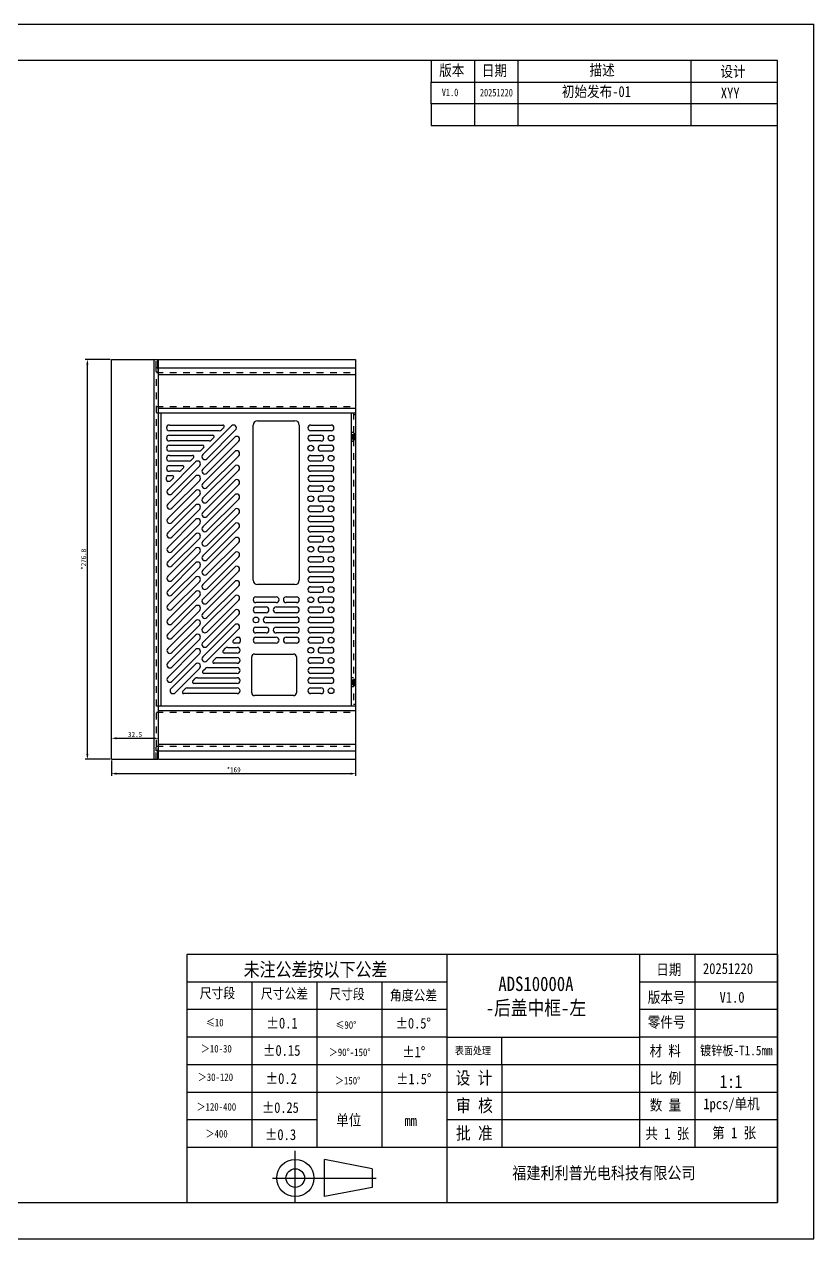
# Model space of a CAD drawing. Header units: millimetres. Extents: x -177 to 18421, y -5017 to 3255.
# Drawn here: x 9985 to 10532, y -3282 to -2441 of the extents above; entities that cross this region are included whole.
import ezdxf

# ---------------------------------------------------------------- set-up
doc = ezdxf.new("R2010")
doc.units = ezdxf.units.MM
doc.header["$LTSCALE"] = 46.255
doc.header["$PDMODE"] = 3
doc.header["$PDSIZE"] = 8
doc.linetypes.add('HIDDEN', pattern=[0.2, 0.1, -0.1])
doc.layers.get('0').update_dxf_attribs({"linetype": 'CONTINUOUS'})
doc.layers.get('Defpoints').update_dxf_attribs({"linetype": 'CONTINUOUS'})
doc.layers.add('02___PRT_ALL_AXES', color=7, linetype='CONTINUOUS')
doc.layers.add('DEFAULT_2', color=8, linetype='HIDDEN')
doc.styles.get("Standard").update_dxf_attribs({"font": 'txt', "width": 0.85})
doc.styles.add('TEXTSTYLE_1', font='gdt', dxfattribs={"width": 0.8})
doc.dimstyles.new('DIMSTYLE_1', dxfattribs={"dimtxt": 3.5, "dimasz": 3.5, "dimexe": 1.5, "dimexo": 1, "dimgap": 0.875, "dimtad": 1, "dimdsep": 46, "dimtxsty": 'Standard', "dimblk": '_FILLED', "dimcen": 0.09, "dimadec": 0, "dimazin": 0, "dimtp": 0.01, "dimtm": 0.01, "dimtfac": 1, "dimtofl": 0, "dimtmove": 0, "dimatfit": 3, "dimldrblk": '_FILLED', "dimfxl": 0, "dimtolj": 1, "dimarcsym": 0})

# ---------------------------------------------------------------- blocks, each defined once
blk = doc.blocks.new('_FILLED')
at = {"color": 0, "linetype": 'ByBlock'}
blk.add_solid([(0, 0), (-1, 0.21), (-1, -0.21)], dxfattribs=at)
blk = doc.blocks.new('*D58')
at = {"color": 0, "linetype": 'Continuous', "lineweight": -2, "transparency": 16777216}
for p, q in [((10045.58, -2949.22), (10045.58, -2934.24)), ((10078.08, -2940.34), (10078.08, -2934.24)), ((10049.08, -2935.74), (10074.58, -2935.74))]:
    blk.add_line(p, q, dxfattribs=at)
at = {"layer": 'Defpoints', "color": 0, "linetype": 'Continuous', "transparency": 16777216}
for p in [(10078.08, -2935.74), (10078.08, -2941.34), (10045.58, -2950.22)]:
    blk.add_point(p, dxfattribs=at)
at = {"color": 0, "linetype": 'Continuous', "lineweight": -2, "transparency": 16777216, "xscale": 3.5, "yscale": 3.5, "zscale": 3.5, "rotation": 180}
blk.add_blockref('_FILLED', (10045.58, -2935.74), dxfattribs=at)
at = {"color": 0, "linetype": 'Continuous', "lineweight": -2, "transparency": 16777216, "xscale": 3.5, "yscale": 3.5, "zscale": 3.5}
blk.add_blockref('_FILLED', (10078.08, -2935.74), dxfattribs=at)
at = {"color": 0, "linetype": 'Continuous', "transparency": 16777216, "insert": (10061.83, -2931.36), "char_height": 3.5, "width": 17, "attachment_point": 2}
blk.add_mtext('\\A1;32.5', dxfattribs=at)
blk = doc.blocks.new('*D54')
at = {"color": 0, "linetype": 'Continuous', "lineweight": -2, "transparency": 16777216}
for p, q in [((10214.58, -2940.82), (10214.58, -2961.73)), ((10045.58, -2951.22), (10045.58, -2961.73)), ((10049.08, -2960.23), (10211.08, -2960.23))]:
    blk.add_line(p, q, dxfattribs=at)
at = {"layer": 'Defpoints', "color": 0, "linetype": 'Continuous', "transparency": 16777216}
for p in [(10214.58, -2939.82), (10045.58, -2950.22), (10214.58, -2960.23)]:
    blk.add_point(p, dxfattribs=at)
at = {"color": 0, "linetype": 'Continuous', "lineweight": -2, "transparency": 16777216, "xscale": 3.5, "yscale": 3.5, "zscale": 3.5, "rotation": 180}
blk.add_blockref('_FILLED', (10045.58, -2960.23), dxfattribs=at)
at = {"color": 0, "linetype": 'Continuous', "lineweight": -2, "transparency": 16777216, "xscale": 3.5, "yscale": 3.5, "zscale": 3.5}
blk.add_blockref('_FILLED', (10214.58, -2960.23), dxfattribs=at)
at = {"color": 0, "linetype": 'Continuous', "transparency": 16777216, "insert": (10130.08, -2955.85), "char_height": 3.5, "width": 17, "attachment_point": 2}
blk.add_mtext('\\A1;*169', dxfattribs=at)
blk = doc.blocks.new('*D55')
at = {"color": 0, "linetype": 'Continuous', "lineweight": -2, "transparency": 16777216}
for p, q in [((10044.58, -2673.42), (10027.3, -2673.42)), ((10028.8, -2946.72), (10028.8, -2676.92)), ((10044.58, -2950.22), (10027.3, -2950.22))]:
    blk.add_line(p, q, dxfattribs=at)
at = {"layer": 'Defpoints', "color": 0, "linetype": 'Continuous', "transparency": 16777216}
for p in [(10028.8, -2673.42), (10045.58, -2673.42), (10045.58, -2950.22)]:
    blk.add_point(p, dxfattribs=at)
at = {"color": 0, "linetype": 'Continuous', "lineweight": -2, "transparency": 16777216, "xscale": 3.5, "yscale": 3.5, "zscale": 3.5}
for p, rotation in [((10028.8, -2673.42), 90), ((10028.8, -2950.22), 270)]:
    blk.add_blockref('_FILLED', p, dxfattribs=dict(at, rotation=rotation))
at = {"color": 0, "linetype": 'Continuous', "transparency": 16777216, "insert": (10024.43, -2811.82), "char_height": 3.5, "width": 25.5, "attachment_point": 2, "rotation": 90}
blk.add_mtext('\\A1;*276.8', dxfattribs=at)

msp = doc.modelspace()

# ---------------------------------------------------------------- linework, layer by layer
at = {"color": 7, "linetype": 'Continuous'}
for p, q in [((9342.826, -2441.292), (10531.826, -2441.292)), ((10531.826, -3282.292), (10531.826, -2441.292)), ((9342.826, -3282.292), (10531.826, -3282.292))]:
    msp.add_line(p, q, dxfattribs=at)
for p, q in [((10296.826, -2466.292), (10296.826, -2511.292)), ((10326.826, -2466.292), (10326.826, -2511.292)), ((10446.826, -2466.292), (10446.826, -2511.292)), ((10506.826, -3085.491), (10097.631, -3085.491)), ((10097.631, -3085.491), (10097.631, -3257.292)), ((10277.631, -3085.491), (10277.631, -3257.292)), ((10411.19, -3085.491), (10411.19, -3219.114)), ((10449.559, -3085.491), (10449.559, -3218.478)), ((10506.826, -3085.491), (10506.826, -3257.292)), ((10277.631, -3104.58), (10097.631, -3104.58)), ((10142.631, -3104.58), (10142.631, -3219.087)), ((10187.631, -3104.58), (10187.631, -3219.087)), ((10232.631, -3104.58), (10232.631, -3219.087)), ((10506.826, -3104.58), (10411.19, -3104.58)), ((10277.631, -3123.669), (10097.631, -3123.669)), ((10506.826, -3123.669), (10411.19, -3123.669)), ((10277.631, -3142.758), (10097.631, -3142.758)), ((10277.631, -3142.758), (10411.19, -3142.758)), ((10315.809, -3161.847), (10315.809, -3142.758)), ((10506.826, -3142.758), (10411.19, -3142.758)), ((10277.631, -3161.847), (10097.631, -3161.847)), ((10506.826, -3161.847), (10277.631, -3161.847)), ((10315.809, -3161.847), (10315.809, -3219.114)), ((10506.826, -3180.936), (10097.631, -3180.936)), ((10187.631, -3199.998), (10097.631, -3199.998)), ((10506.826, -3200.025), (10277.631, -3200.025)), ((10277.631, -3219.087), (10097.631, -3219.087)), ((10506.826, -3219.114), (10277.631, -3219.114)), ((10226.064, -3233.845), (10192.988, -3227.41)), ((10226.064, -3233.845), (10226.064, -3246.716)), ((10226.064, -3246.716), (10192.988, -3253.151)), ((10097.631, -3257.292), (10506.826, -3257.292))]:
    msp.add_line(p, q)
at = {"color": 3, "linetype": 'Continuous'}
for p, q in [((10045.577, -2950.218), (10045.577, -2673.415)), ((10045.577, -2673.415), (10077.675, -2673.415)), ((10075.077, -2950.218), (10075.077, -2673.415)), ((10077.675, -2679.314), (10077.675, -2673.415)), ((10078.077, -2950.218), (10078.077, -2673.415)), ((10078.077, -2673.415), (10214.577, -2673.415)), ((10214.577, -2673.415), (10214.577, -2950.218)), ((10078.077, -2679.314), (10214.577, -2679.314)), ((10078.077, -2683.818), (10214.577, -2683.818)), ((10078.077, -2707.229), (10214.577, -2707.229)), ((10078.077, -2710.433), (10214.577, -2710.433)), ((10079.577, -2710.433), (10079.577, -2913.199)), ((10146.577, -2715.816), (10172.577, -2715.816)), ((10211.577, -2710.433), (10211.577, -2913.199)), ((10085.577, -2718.813), (10122.592, -2718.813)), ((10120.177, -2722.813), (10085.577, -2722.813)), ((10108.748, -2739.313), (10128.663, -2719.399)), ((10131.491, -2722.228), (10111.577, -2742.142)), ((10123.299, -2720.52), (10121.592, -2722.228)), ((10143.577, -2826.316), (10143.577, -2718.816)), ((10175.577, -2718.816), (10175.577, -2826.316)), ((10183.577, -2718.816), (10197.577, -2718.816)), ((10197.577, -2722.816), (10183.577, -2722.816)), ((10085.577, -2725.813), (10115.592, -2725.813)), ((10113.177, -2729.813), (10085.577, -2729.813)), ((10085.577, -2732.813), (10108.592, -2732.813)), ((10108.748, -2749.313), (10130.834, -2727.228)), ((10133.663, -2730.056), (10111.577, -2752.142)), ((10116.299, -2727.52), (10114.592, -2729.228)), ((10183.577, -2725.816), (10190.577, -2725.816)), ((10190.577, -2729.816), (10183.577, -2729.816)), ((10190.577, -2732.816), (10197.577, -2732.816)), ((10106.177, -2736.813), (10085.577, -2736.813)), ((10085.577, -2739.813), (10101.592, -2739.813)), ((10102.299, -2741.52), (10100.592, -2743.228)), ((10109.299, -2734.52), (10107.592, -2736.228)), ((10108.748, -2759.313), (10130.834, -2737.228)), ((10133.663, -2740.056), (10111.577, -2762.142)), ((10183.577, -2739.816), (10190.577, -2739.816)), ((10197.577, -2736.816), (10190.577, -2736.816)), ((10084.491, -2763.571), (10103.748, -2744.313)), ((10099.177, -2743.813), (10085.577, -2743.813)), ((10085.577, -2746.813), (10094.592, -2746.813)), ((10106.577, -2747.142), (10087.32, -2766.399)), ((10095.299, -2748.52), (10093.592, -2750.228)), ((10108.748, -2769.313), (10130.834, -2747.228)), ((10133.663, -2750.056), (10111.577, -2772.142)), ((10190.577, -2743.816), (10183.577, -2743.816)), ((10183.577, -2746.816), (10197.577, -2746.816)), ((10083.577, -2756.813), (10083.577, -2754.813)), ((10084.491, -2773.571), (10103.748, -2754.313)), ((10084.577, -2753.813), (10087.592, -2753.813)), ((10085.592, -2757.813), (10084.577, -2757.813)), ((10092.177, -2750.813), (10085.577, -2750.813)), ((10088.299, -2755.52), (10086.299, -2757.52)), ((10106.577, -2757.142), (10087.32, -2776.399)), ((10108.748, -2779.313), (10130.834, -2757.228)), ((10197.577, -2750.816), (10183.577, -2750.816)), ((10183.577, -2753.816), (10197.577, -2753.816)), ((10197.577, -2757.816), (10183.577, -2757.816)), ((10084.491, -2783.571), (10103.748, -2764.313)), ((10133.663, -2760.056), (10111.577, -2782.142)), ((10183.577, -2760.816), (10190.577, -2760.816)), ((10190.577, -2764.816), (10183.577, -2764.816)), ((10084.491, -2793.571), (10103.748, -2774.313)), ((10106.577, -2767.142), (10087.32, -2786.399)), ((10108.748, -2789.313), (10130.834, -2767.228)), ((10133.663, -2770.056), (10111.577, -2792.142)), ((10183.577, -2774.816), (10190.577, -2774.816)), ((10190.577, -2767.816), (10197.577, -2767.816)), ((10197.577, -2771.816), (10190.577, -2771.816)), ((10106.577, -2777.142), (10087.32, -2796.399)), ((10108.748, -2799.313), (10130.834, -2777.228)), ((10133.663, -2780.056), (10111.577, -2802.142)), ((10190.577, -2778.816), (10183.577, -2778.816)), ((10183.577, -2781.816), (10197.577, -2781.816)), ((10084.491, -2803.571), (10103.748, -2784.313)), ((10106.577, -2787.142), (10087.32, -2806.399)), ((10108.748, -2809.313), (10130.834, -2787.228)), ((10133.663, -2790.056), (10111.577, -2812.142)), ((10197.577, -2785.816), (10183.577, -2785.816)), ((10183.577, -2788.816), (10197.577, -2788.816)), ((10084.491, -2813.571), (10103.748, -2794.313)), ((10106.577, -2797.142), (10087.32, -2816.399)), ((10108.748, -2819.313), (10130.834, -2797.228)), ((10133.663, -2800.056), (10111.577, -2822.142)), ((10197.577, -2792.816), (10183.577, -2792.816)), ((10183.577, -2795.816), (10190.577, -2795.816)), ((10190.577, -2799.816), (10183.577, -2799.816)), ((10084.491, -2823.571), (10103.748, -2804.313)), ((10106.577, -2807.142), (10087.32, -2826.399)), ((10108.748, -2829.313), (10130.834, -2807.228)), ((10190.577, -2802.816), (10197.577, -2802.816)), ((10197.577, -2806.816), (10190.577, -2806.816)), ((10084.491, -2833.571), (10103.748, -2814.313)), ((10106.577, -2817.142), (10087.32, -2836.399)), ((10108.748, -2839.313), (10130.834, -2817.228)), ((10133.663, -2810.056), (10111.577, -2832.142)), ((10183.577, -2809.816), (10190.577, -2809.816)), ((10190.577, -2813.816), (10183.577, -2813.816)), ((10183.577, -2816.816), (10197.577, -2816.816)), ((10084.491, -2843.571), (10103.748, -2824.313)), ((10133.663, -2820.056), (10111.577, -2842.142)), ((10197.577, -2820.816), (10183.577, -2820.816)), ((10183.577, -2823.816), (10197.577, -2823.816)), ((10106.577, -2827.142), (10087.32, -2846.399)), ((10108.748, -2849.313), (10130.834, -2827.228)), ((10133.663, -2830.056), (10111.577, -2852.142)), ((10172.577, -2829.316), (10146.577, -2829.316)), ((10197.577, -2827.816), (10183.577, -2827.816)), ((10183.577, -2830.816), (10190.577, -2830.816)), ((10084.491, -2853.571), (10103.748, -2834.313)), ((10106.577, -2837.142), (10087.32, -2856.399)), ((10108.748, -2859.313), (10130.834, -2837.228)), ((10133.663, -2840.056), (10111.577, -2862.142)), ((10145.577, -2837.816), (10159.577, -2837.816)), ((10159.577, -2841.816), (10145.577, -2841.816)), ((10166.577, -2837.816), (10173.577, -2837.816)), ((10173.577, -2841.816), (10166.577, -2841.816)), ((10190.577, -2834.816), (10183.577, -2834.816)), ((10190.577, -2837.816), (10197.577, -2837.816)), ((10197.577, -2841.816), (10190.577, -2841.816)), ((10084.491, -2863.571), (10103.748, -2844.313)), ((10106.577, -2847.142), (10087.32, -2866.399)), ((10108.748, -2869.313), (10130.834, -2847.228)), ((10133.663, -2850.056), (10111.577, -2872.142)), ((10145.577, -2844.816), (10152.577, -2844.816)), ((10152.577, -2848.816), (10145.577, -2848.816)), ((10159.577, -2844.816), (10173.577, -2844.816)), ((10173.577, -2848.816), (10159.577, -2848.816)), ((10183.577, -2844.816), (10190.577, -2844.816)), ((10190.577, -2848.816), (10183.577, -2848.816)), ((10084.491, -2873.571), (10103.748, -2854.313)), ((10106.577, -2857.142), (10087.32, -2876.399)), ((10108.748, -2879.313), (10130.834, -2857.228)), ((10145.577, -2858.816), (10152.577, -2858.816)), ((10152.577, -2851.816), (10173.577, -2851.816)), ((10173.577, -2855.816), (10152.577, -2855.816)), ((10159.577, -2858.816), (10173.577, -2858.816)), ((10183.577, -2851.816), (10197.577, -2851.816)), ((10197.577, -2855.816), (10183.577, -2855.816)), ((10183.577, -2858.816), (10197.577, -2858.816)), ((10084.491, -2883.571), (10103.748, -2864.313)), ((10106.577, -2867.142), (10087.32, -2886.399)), ((10133.663, -2860.056), (10111.577, -2882.142)), ((10129.855, -2868.106), (10131.855, -2866.106)), ((10132.562, -2865.813), (10133.577, -2865.813)), ((10134.577, -2866.813), (10134.577, -2868.813)), ((10152.577, -2862.816), (10145.577, -2862.816)), ((10145.577, -2865.816), (10159.577, -2865.816)), ((10173.577, -2862.816), (10159.577, -2862.816)), ((10166.577, -2865.816), (10173.577, -2865.816)), ((10197.577, -2862.816), (10183.577, -2862.816)), ((10183.577, -2865.816), (10190.577, -2865.816)), ((10084.491, -2893.571), (10103.748, -2874.313)), ((10122.855, -2875.106), (10124.562, -2873.399)), ((10125.976, -2872.813), (10132.577, -2872.813)), ((10133.577, -2869.813), (10130.562, -2869.813)), ((10159.577, -2869.816), (10145.577, -2869.816)), ((10173.577, -2869.816), (10166.577, -2869.816)), ((10190.577, -2869.816), (10183.577, -2869.816)), ((10190.577, -2872.816), (10197.577, -2872.816)), ((10086.663, -2901.399), (10103.748, -2884.313)), ((10106.577, -2877.142), (10087.32, -2896.399)), ((10115.855, -2882.106), (10117.562, -2880.399)), ((10132.577, -2883.813), (10116.562, -2883.813)), ((10118.976, -2879.813), (10132.577, -2879.813)), ((10132.577, -2876.813), (10123.562, -2876.813)), ((10142.577, -2904.216), (10142.577, -2879.416)), ((10144.577, -2877.416), (10171.577, -2877.416)), ((10173.577, -2879.416), (10173.577, -2904.216)), ((10183.577, -2879.816), (10190.577, -2879.816)), ((10190.577, -2883.816), (10183.577, -2883.816)), ((10197.577, -2876.816), (10190.577, -2876.816)), ((10106.577, -2887.142), (10089.491, -2904.228)), ((10108.855, -2889.106), (10110.562, -2887.399)), ((10132.577, -2890.813), (10109.562, -2890.813)), ((10111.976, -2886.813), (10132.577, -2886.813)), ((10183.577, -2886.816), (10197.577, -2886.816)), ((10197.577, -2890.816), (10183.577, -2890.816)), ((10094.855, -2903.106), (10096.562, -2901.399)), ((10097.976, -2900.813), (10132.577, -2900.813)), ((10101.855, -2896.106), (10103.562, -2894.399)), ((10132.577, -2897.813), (10102.562, -2897.813)), ((10104.976, -2893.813), (10132.577, -2893.813)), ((10183.577, -2893.816), (10197.577, -2893.816)), ((10197.577, -2897.816), (10183.577, -2897.816)), ((10183.577, -2900.816), (10190.577, -2900.816)), ((10132.577, -2904.813), (10095.562, -2904.813)), ((10171.577, -2906.216), (10144.577, -2906.216)), ((10190.577, -2904.816), (10183.577, -2904.816)), ((10078.077, -2913.199), (10214.577, -2913.199)), ((10078.077, -2916.404), (10214.577, -2916.404)), ((10078.077, -2939.815), (10214.577, -2939.815)), ((10045.577, -2950.218), (10077.675, -2950.218)), ((10077.675, -2950.218), (10077.675, -2944.319)), ((10078.077, -2944.319), (10214.577, -2944.319)), ((10078.077, -2950.218), (10214.577, -2950.218))]:
    msp.add_line(p, q, dxfattribs=at)
at = {"lineweight": -3}
for p, q in [((10172.778, -3256.731), (10172.778, -3221.379)), ((10192.988, -3253.151), (10192.988, -3227.41)), ((10157.069, -3240.28), (10228.854, -3240.28))]:
    msp.add_line(p, q, dxfattribs=at)
at = {"color": 7, "linetype": 'Continuous'}
msp.add_lwpolyline([(9367.826, -3257.292), (10506.826, -3257.292), (10506.826, -2466.292), (9367.826, -2466.292)], close=True, dxfattribs=at)
for points in [[(10506.826, -2496.292), (10266.826, -2496.292), (10266.826, -2511.292), (10506.826, -2511.292), (10506.826, -2466.292), (10266.826, -2466.292), (10266.826, -2481.292)], [(10266.826, -2496.292), (10266.826, -2481.292), (10506.826, -2481.292)]]:
    msp.add_lwpolyline(points)
at = {"color": 3, "linetype": 'Continuous'}
for centre in [(10183.577, -2734.816), (10197.577, -2727.816), (10197.577, -2741.816), (10197.577, -2762.816), (10183.577, -2769.816), (10197.577, -2776.816), (10197.577, -2797.816), (10183.577, -2804.816), (10197.577, -2811.816), (10197.577, -2832.816), (10183.577, -2839.816), (10197.577, -2846.816), (10145.577, -2853.816), (10197.577, -2867.816), (10183.577, -2874.816), (10197.577, -2881.816), (10197.577, -2902.816)]:
    msp.add_circle(centre, 2, dxfattribs=at)
at = {"lineweight": -3}
for radius in [12.871, 6.435]:
    msp.add_circle((10172.778, -3240.28), radius, dxfattribs=at)
at = {"color": 3, "linetype": 'Continuous'}
for centre, radius, start, end in [((10146.577, -2718.816), 3, 90, 180), ((10172.577, -2718.816), 3, 0, 90), ((10085.577, -2720.813), 2, 90, 270), ((10120.177, -2720.813), 2, 270, 315), ((10122.592, -2719.813), 1, 315, 90), ((10130.077, -2720.813), 2, 315, 135), ((10183.577, -2720.816), 2, 90, 270), ((10197.577, -2720.816), 2, 270, 90), ((10085.577, -2727.813), 2, 90, 270), ((10085.577, -2734.813), 2, 90, 270), ((10108.592, -2733.813), 1, 315, 90), ((10113.177, -2727.813), 2, 270, 315), ((10115.592, -2726.813), 1, 315, 90), ((10132.248, -2728.642), 2, 315, 135), ((10183.577, -2727.816), 2, 90, 270), ((10190.577, -2734.816), 2, 90, 270), ((10190.577, -2727.816), 2, 270, 90), ((10197.577, -2734.816), 2, 270, 90), ((10085.577, -2741.813), 2, 90, 270), ((10101.592, -2740.813), 1, 315, 90), ((10106.177, -2734.813), 2, 270, 315), ((10110.163, -2740.728), 2, 135, 315), ((10132.248, -2738.642), 2, 315, 135), ((10183.577, -2741.816), 2, 90, 270), ((10190.577, -2741.816), 2, 270, 90), ((10085.577, -2748.813), 2, 90, 270), ((10094.592, -2747.813), 1, 315, 90), ((10099.177, -2741.813), 2, 270, 315), ((10105.163, -2745.728), 2, 315, 135), ((10110.163, -2750.728), 2, 135, 315), ((10132.248, -2748.642), 2, 315, 135), ((10183.577, -2748.816), 2, 90, 270), ((10197.577, -2748.816), 2, 270, 90), ((10084.577, -2754.813), 1, 90, 180), ((10084.577, -2756.813), 1, 180, 270), ((10085.592, -2756.813), 1, 270, 315), ((10087.592, -2754.813), 1, 315, 90), ((10092.177, -2748.813), 2, 270, 315), ((10105.163, -2755.728), 2, 315, 135), ((10132.248, -2758.642), 2, 315, 135), ((10183.577, -2755.816), 2, 90, 270), ((10197.577, -2755.816), 2, 270, 90), ((10085.905, -2764.985), 2, 135, 315), ((10105.163, -2765.728), 2, 315, 135), ((10110.163, -2760.728), 2, 135, 315), ((10132.248, -2768.642), 2, 315, 135), ((10183.577, -2762.816), 2, 90, 270), ((10190.577, -2762.816), 2, 270, 90), ((10085.905, -2774.985), 2, 135, 315), ((10105.163, -2775.728), 2, 315, 135), ((10110.163, -2770.728), 2, 135, 315), ((10183.577, -2776.816), 2, 90, 270), ((10190.577, -2769.816), 2, 90, 270), ((10190.577, -2776.816), 2, 270, 90), ((10197.577, -2769.816), 2, 270, 90), ((10085.905, -2784.985), 2, 135, 315), ((10110.163, -2780.728), 2, 135, 315), ((10132.248, -2778.642), 2, 315, 135), ((10183.577, -2783.816), 2, 90, 270), ((10197.577, -2783.816), 2, 270, 90), ((10105.163, -2785.728), 2, 315, 135), ((10110.163, -2790.728), 2, 135, 315), ((10132.248, -2788.642), 2, 315, 135), ((10183.577, -2790.816), 2, 90, 270), ((10197.577, -2790.816), 2, 270, 90), ((10085.905, -2794.985), 2, 135, 315), ((10105.163, -2795.728), 2, 315, 135), ((10110.163, -2800.728), 2, 135, 315), ((10132.248, -2798.642), 2, 315, 135), ((10183.577, -2797.816), 2, 90, 270), ((10190.577, -2797.816), 2, 270, 90), ((10085.905, -2804.985), 2, 135, 315), ((10105.163, -2805.728), 2, 315, 135), ((10132.248, -2808.642), 2, 315, 135), ((10190.577, -2804.816), 2, 90, 270), ((10197.577, -2804.816), 2, 270, 90), ((10085.905, -2814.985), 2, 135, 315), ((10105.163, -2815.728), 2, 315, 135), ((10110.163, -2810.728), 2, 135, 315), ((10132.248, -2818.642), 2, 315, 135), ((10183.577, -2811.816), 2, 90, 270), ((10183.577, -2818.816), 2, 90, 270), ((10190.577, -2811.816), 2, 270, 90), ((10197.577, -2818.816), 2, 270, 90), ((10085.905, -2824.985), 2, 135, 315), ((10105.163, -2825.728), 2, 315, 135), ((10110.163, -2820.728), 2, 135, 315), ((10183.577, -2825.816), 2, 90, 270), ((10197.577, -2825.816), 2, 270, 90), ((10085.905, -2834.985), 2, 135, 315), ((10105.163, -2835.728), 2, 315, 135), ((10110.163, -2830.728), 2, 135, 315), ((10132.248, -2828.642), 2, 315, 135), ((10146.577, -2826.316), 3, 180, 270), ((10172.577, -2826.316), 3, 270, 0), ((10183.577, -2832.816), 2, 90, 270), ((10190.577, -2832.816), 2, 270, 90), ((10110.163, -2840.728), 2, 135, 315), ((10132.248, -2838.642), 2, 315, 135), ((10145.577, -2839.816), 2, 90, 270), ((10159.577, -2839.816), 2, 270, 90), ((10166.577, -2839.816), 2, 90, 270), ((10173.577, -2839.816), 2, 270, 90), ((10190.577, -2839.816), 2, 90, 270), ((10197.577, -2839.816), 2, 270, 90), ((10085.905, -2844.985), 2, 135, 315), ((10105.163, -2845.728), 2, 315, 135), ((10110.163, -2850.728), 2, 135, 315), ((10132.248, -2848.642), 2, 315, 135), ((10145.577, -2846.816), 2, 90, 270), ((10152.577, -2846.816), 2, 270, 90), ((10159.577, -2846.816), 2, 90, 270), ((10173.577, -2846.816), 2, 270, 90), ((10183.577, -2846.816), 2, 90, 270), ((10190.577, -2846.816), 2, 270, 90), ((10085.905, -2854.985), 2, 135, 315), ((10105.163, -2855.728), 2, 315, 135), ((10110.163, -2860.728), 2, 135, 315), ((10132.248, -2858.642), 2, 315, 135), ((10145.577, -2860.816), 2, 90, 270), ((10152.577, -2853.816), 2, 90, 270), ((10152.577, -2860.816), 2, 270, 90), ((10159.577, -2860.816), 2, 90, 270), ((10173.577, -2853.816), 2, 270, 90), ((10173.577, -2860.816), 2, 270, 90), ((10183.577, -2853.816), 2, 90, 270), ((10183.577, -2860.816), 2, 90, 270), ((10197.577, -2853.816), 2, 270, 90), ((10197.577, -2860.816), 2, 270, 90), ((10085.905, -2864.985), 2, 135, 315), ((10105.163, -2865.728), 2, 315, 135), ((10132.562, -2866.813), 1, 90, 135), ((10133.577, -2866.813), 1, 0, 90), ((10145.577, -2867.816), 2, 90, 270), ((10159.577, -2867.816), 2, 270, 90), ((10166.577, -2867.816), 2, 90, 270), ((10173.577, -2867.816), 2, 270, 90), ((10183.577, -2867.816), 2, 90, 270), ((10190.577, -2867.816), 2, 270, 90), ((10085.905, -2874.985), 2, 135, 315), ((10105.163, -2875.728), 2, 315, 135), ((10110.163, -2870.728), 2, 135, 315), ((10123.562, -2875.813), 1, 135, 270), ((10125.976, -2874.813), 2, 90, 135), ((10130.562, -2868.813), 1, 135, 270), ((10132.577, -2874.813), 2, 270, 90), ((10133.577, -2868.813), 1, 270, 0), ((10190.577, -2874.816), 2, 90, 270), ((10197.577, -2874.816), 2, 270, 90), ((10085.905, -2884.985), 2, 135, 315), ((10105.163, -2885.728), 2, 315, 135), ((10110.163, -2880.728), 2, 135, 315), ((10116.562, -2882.813), 1, 135, 270), ((10118.976, -2881.813), 2, 90, 135), ((10132.577, -2881.813), 2, 270, 90), ((10144.577, -2879.416), 2, 90, 180), ((10171.577, -2879.416), 2, 0, 90), ((10183.577, -2881.816), 2, 90, 270), ((10190.577, -2881.816), 2, 270, 90), ((10109.562, -2889.813), 1, 135, 270), ((10111.976, -2888.813), 2, 90, 135), ((10132.577, -2888.813), 2, 270, 90), ((10183.577, -2888.816), 2, 90, 270), ((10197.577, -2888.816), 2, 270, 90), ((10085.905, -2894.985), 2, 135, 315), ((10088.077, -2902.813), 2, 135, 315), ((10097.976, -2902.813), 2, 90, 135), ((10102.562, -2896.813), 1, 135, 270), ((10104.976, -2895.813), 2, 90, 135), ((10132.577, -2895.813), 2, 270, 90), ((10132.577, -2902.813), 2, 270, 90), ((10183.577, -2895.816), 2, 90, 270), ((10183.577, -2902.816), 2, 90, 270), ((10190.577, -2902.816), 2, 270, 90), ((10197.577, -2895.816), 2, 270, 90), ((10095.562, -2903.813), 1, 135, 270), ((10144.577, -2904.216), 2, 180, 270), ((10171.577, -2904.216), 2, 270, 0)]:
    msp.add_arc(centre, radius, start, end, dxfattribs=at)
for points, knots in [([(10077.779, -2680.507), (10077.764, -2680.415), (10077.705, -2680.02), (10077.675, -2679.62), (10077.675, -2679.314)], [0, 0, 0, 0, 0.2339142, 1, 1, 1, 1]), ([(10078.077, -2682.289), (10078.077, -2682.023), (10077.96, -2681.426), (10077.834, -2680.839), (10077.779, -2680.507)], [0, 0, 0, 0, 0.4425271, 1, 1, 1, 1]), ([(10077.675, -2944.319), (10077.675, -2944.199), (10077.688, -2943.74), (10077.75, -2943.283), (10077.81, -2942.948)], [0, 0, 0, 0, 0.2595218, 1, 1, 1, 1]), ([(10077.81, -2942.948), (10077.863, -2942.652), (10077.979, -2942.124), (10078.077, -2941.585), (10078.077, -2941.344)], [0, 0, 0, 0, 0.5548307, 1, 1, 1, 1])]:
    msp.add_open_spline(points, degree=3, knots=knots, dxfattribs=at)
at = {"layer": '02___PRT_ALL_AXES', "color": 8, "linetype": 'HIDDEN'}
for p, q in [((10211.577, -2723.641), (10213.077, -2723.641)), ((10213.077, -2729.991), (10213.077, -2723.641)), ((10213.077, -2724.706), (10213.927, -2724.706)), ((10213.077, -2724.716), (10214.577, -2724.716)), ((10213.927, -2724.906), (10214.317, -2724.706)), ((10213.927, -2728.926), (10213.927, -2724.706)), ((10214.317, -2724.706), (10214.317, -2728.926)), ((10214.317, -2724.706), (10214.447, -2724.706)), ((10214.447, -2728.926), (10214.447, -2724.706)), ((10214.577, -2728.916), (10214.577, -2724.716)), ((10211.577, -2726.816), (10211.577, -2729.991)), ((10211.577, -2729.991), (10213.077, -2729.991)), ((10211.877, -2725.316), (10214.447, -2725.316)), ((10211.877, -2728.316), (10214.447, -2728.316)), ((10214.577, -2726.816), (10213.077, -2726.816)), ((10213.077, -2728.916), (10214.577, -2728.916)), ((10213.077, -2728.926), (10213.927, -2728.926)), ((10213.927, -2728.726), (10214.317, -2728.926)), ((10214.317, -2728.926), (10214.447, -2728.926)), ((10211.577, -2893.641), (10213.077, -2893.641)), ((10211.577, -2896.816), (10211.577, -2899.991)), ((10211.577, -2899.991), (10213.077, -2899.991)), ((10211.877, -2895.316), (10214.447, -2895.316)), ((10211.877, -2898.316), (10214.447, -2898.316)), ((10213.077, -2899.991), (10213.077, -2893.641)), ((10213.077, -2894.706), (10213.927, -2894.706)), ((10213.077, -2894.716), (10214.577, -2894.716)), ((10214.577, -2896.816), (10213.077, -2896.816)), ((10213.077, -2898.916), (10214.577, -2898.916)), ((10213.077, -2898.926), (10213.927, -2898.926)), ((10213.927, -2898.926), (10213.927, -2894.706)), ((10213.927, -2894.906), (10214.317, -2894.706)), ((10213.927, -2898.726), (10214.317, -2898.926)), ((10214.317, -2894.706), (10214.447, -2894.706)), ((10214.317, -2894.706), (10214.317, -2898.926)), ((10214.317, -2898.926), (10214.447, -2898.926)), ((10214.447, -2898.926), (10214.447, -2894.706)), ((10214.577, -2898.916), (10214.577, -2894.716))]:
    msp.add_line(p, q, dxfattribs=at)
at = {"layer": 'DEFAULT_2', "color": 8, "linetype": 'HIDDEN'}
for p, q in [((10076.376, -2679.314), (10076.376, -2673.415)), ((10077.675, -2679.314), (10076.376, -2679.314)), ((10076.577, -2941.344), (10076.577, -2682.289)), ((10078.077, -2682.289), (10076.577, -2682.289)), ((10076.577, -2682.518), (10214.577, -2682.518)), ((10076.577, -2705.93), (10214.577, -2705.93)), ((10076.577, -2710.433), (10078.077, -2710.433)), ((10213.077, -2710.433), (10213.077, -2913.199)), ((10213.077, -2711.433), (10214.577, -2711.433)), ((10211.577, -2723.793), (10211.627, -2723.793)), ((10211.577, -2723.884), (10211.627, -2723.884)), ((10211.577, -2723.96), (10211.627, -2723.96)), ((10211.577, -2724.014), (10211.627, -2724.014)), ((10211.577, -2724.052), (10211.627, -2724.052)), ((10211.577, -2724.333), (10211.627, -2724.333)), ((10211.577, -2724.383), (10211.627, -2724.383)), ((10211.577, -2724.398), (10211.627, -2724.398)), ((10211.577, -2724.415), (10211.627, -2724.415)), ((10211.577, -2724.457), (10211.627, -2724.457)), ((10211.577, -2724.459), (10211.627, -2724.459)), ((10211.577, -2724.463), (10211.627, -2724.463)), ((10211.577, -2724.464), (10211.627, -2724.464)), ((10211.577, -2724.481), (10211.627, -2724.481)), ((10211.577, -2724.485), (10211.627, -2724.485)), ((10211.577, -2724.488), (10211.627, -2724.488)), ((10211.577, -2724.491), (10211.627, -2724.491)), ((10211.577, -2724.493), (10211.627, -2724.493)), ((10211.577, -2724.497), (10211.627, -2724.497)), ((10211.577, -2724.524), (10211.627, -2724.524)), ((10211.577, -2724.531), (10211.627, -2724.531)), ((10211.577, -2724.538), (10211.627, -2724.538)), ((10211.577, -2724.54), (10211.627, -2724.54)), ((10211.577, -2724.551), (10211.627, -2724.551)), ((10211.577, -2724.567), (10211.627, -2724.567)), ((10211.577, -2724.574), (10211.627, -2724.574)), ((10211.577, -2724.58), (10211.627, -2724.58)), ((10211.577, -2724.581), (10211.627, -2724.581)), ((10211.577, -2724.592), (10211.627, -2724.592)), ((10211.577, -2724.593), (10211.627, -2724.593)), ((10211.577, -2724.6), (10211.627, -2724.6)), ((10211.577, -2724.619), (10211.627, -2724.619)), ((10211.577, -2724.635), (10211.627, -2724.635)), ((10211.577, -2724.636), (10211.627, -2724.636)), ((10211.577, -2724.646), (10211.627, -2724.646)), ((10211.577, -2724.659), (10211.627, -2724.659)), ((10211.577, -2724.662), (10211.627, -2724.662)), ((10211.577, -2724.666), (10211.627, -2724.666)), ((10211.577, -2724.677), (10211.627, -2724.677)), ((10211.577, -2724.678), (10211.627, -2724.678)), ((10211.577, -2724.686), (10211.627, -2724.686)), ((10211.577, -2724.689), (10211.627, -2724.689)), ((10211.577, -2724.708), (10211.627, -2724.708)), ((10211.577, -2724.71), (10211.627, -2724.71)), ((10211.577, -2724.712), (10211.627, -2724.712)), ((10211.577, -2724.714), (10211.627, -2724.714)), ((10211.577, -2724.722), (10211.627, -2724.722)), ((10211.577, -2724.726), (10211.627, -2724.726)), ((10211.577, -2724.734), (10211.627, -2724.734)), ((10211.577, -2724.736), (10211.627, -2724.736)), ((10211.577, -2724.758), (10211.627, -2724.758)), ((10211.577, -2724.771), (10211.627, -2724.771)), ((10211.577, -2724.784), (10211.627, -2724.784)), ((10211.577, -2724.786), (10211.627, -2724.786)), ((10211.577, -2724.794), (10211.627, -2724.794)), ((10211.577, -2724.798), (10211.627, -2724.798)), ((10211.577, -2724.8), (10211.627, -2724.8)), ((10211.577, -2724.802), (10211.627, -2724.802)), ((10211.577, -2724.812), (10211.627, -2724.812)), ((10211.577, -2724.815), (10211.627, -2724.815)), ((10211.577, -2724.838), (10211.627, -2724.838)), ((10211.627, -2726.079), (10211.627, -2723.793)), ((10211.577, -2724.841), (10211.627, -2724.841)), ((10211.577, -2724.872), (10211.627, -2724.872)), ((10211.577, -2724.879), (10211.627, -2724.879)), ((10211.577, -2724.892), (10211.627, -2724.892)), ((10211.577, -2724.894), (10211.627, -2724.894)), ((10211.577, -2724.9), (10211.627, -2724.9)), ((10211.577, -2724.925), (10211.627, -2724.925)), ((10211.577, -2724.934), (10211.627, -2724.934)), ((10211.577, -2724.937), (10211.627, -2724.937)), ((10211.577, -2724.968), (10211.627, -2724.968)), ((10211.577, -2724.978), (10211.627, -2724.978)), ((10211.577, -2724.995), (10211.627, -2724.995)), ((10211.877, -2725.316), (10211.577, -2725.016)), ((10211.577, -2725.031), (10211.627, -2725.031)), ((10211.577, -2725.04), (10211.627, -2725.04)), ((10211.577, -2725.088), (10211.627, -2725.088)), ((10211.577, -2725.091), (10211.627, -2725.091)), ((10211.577, -2725.146), (10211.627, -2725.146)), ((10211.577, -2725.156), (10211.627, -2725.156)), ((10211.577, -2725.174), (10211.627, -2725.174)), ((10211.577, -2725.181), (10211.627, -2725.181)), ((10211.577, -2725.187), (10211.627, -2725.187)), ((10211.577, -2725.203), (10211.627, -2725.203)), ((10211.577, -2725.208), (10211.627, -2725.208)), ((10211.577, -2725.217), (10211.627, -2725.217)), ((10211.577, -2725.232), (10211.627, -2725.232)), ((10211.577, -2725.249), (10211.627, -2725.249)), ((10211.577, -2725.271), (10211.627, -2725.271)), ((10211.577, -2725.274), (10211.627, -2725.274)), ((10211.577, -2725.284), (10211.627, -2725.284)), ((10211.577, -2725.294), (10211.627, -2725.294)), ((10211.577, -2725.298), (10211.627, -2725.298)), ((10211.577, -2725.429), (10211.627, -2725.429)), ((10211.577, -2725.429), (10211.627, -2725.429)), ((10211.577, -2725.47), (10211.627, -2725.47)), ((10211.577, -2725.498), (10211.627, -2725.498)), ((10211.577, -2725.568), (10211.627, -2725.568)), ((10211.577, -2725.819), (10211.627, -2725.819)), ((10211.577, -2725.879), (10211.627, -2725.879)), ((10211.577, -2725.892), (10211.627, -2725.892)), ((10211.577, -2725.915), (10211.627, -2725.915)), ((10211.577, -2725.99), (10211.627, -2725.99)), ((10211.577, -2726.044), (10211.627, -2726.044)), ((10211.577, -2726.079), (10211.627, -2726.079)), ((10211.577, -2726.274), (10211.627, -2726.274)), ((10211.577, -2726.286), (10211.627, -2726.286)), ((10211.577, -2726.29), (10211.627, -2726.29)), ((10211.577, -2726.32), (10211.627, -2726.32)), ((10211.577, -2726.331), (10211.627, -2726.331)), ((10211.577, -2726.351), (10211.627, -2726.351)), ((10211.577, -2726.358), (10211.627, -2726.358)), ((10211.577, -2726.368), (10211.627, -2726.368)), ((10211.577, -2726.369), (10211.627, -2726.369)), ((10211.577, -2726.376), (10211.627, -2726.376)), ((10211.577, -2726.378), (10211.627, -2726.378)), ((10211.577, -2726.387), (10211.627, -2726.387)), ((10211.577, -2726.39), (10211.627, -2726.39)), ((10211.577, -2726.402), (10211.627, -2726.402)), ((10211.577, -2726.431), (10211.627, -2726.431)), ((10211.577, -2726.433), (10211.627, -2726.433)), ((10211.577, -2726.434), (10211.627, -2726.434)), ((10211.577, -2726.435), (10211.627, -2726.435)), ((10211.577, -2726.443), (10211.627, -2726.443)), ((10211.577, -2726.45), (10211.627, -2726.45)), ((10211.577, -2726.46), (10211.627, -2726.46)), ((10211.577, -2726.483), (10211.627, -2726.483)), ((10211.577, -2726.489), (10211.627, -2726.489)), ((10211.577, -2726.49), (10211.627, -2726.49)), ((10211.577, -2726.497), (10211.627, -2726.497)), ((10211.577, -2726.529), (10211.627, -2726.529)), ((10211.577, -2726.537), (10211.627, -2726.537)), ((10211.577, -2726.549), (10211.627, -2726.549)), ((10211.577, -2726.555), (10211.627, -2726.555)), ((10211.577, -2726.558), (10211.627, -2726.558)), ((10211.577, -2726.572), (10211.627, -2726.572)), ((10211.577, -2726.6), (10211.627, -2726.6)), ((10211.577, -2726.601), (10211.627, -2726.601)), ((10211.577, -2726.603), (10211.627, -2726.603)), ((10211.577, -2726.61), (10211.627, -2726.61)), ((10211.577, -2726.611), (10211.627, -2726.611)), ((10211.577, -2726.617), (10211.627, -2726.617)), ((10211.577, -2726.638), (10211.627, -2726.638)), ((10211.577, -2726.645), (10211.627, -2726.645)), ((10211.577, -2726.653), (10211.627, -2726.653)), ((10211.577, -2726.664), (10211.627, -2726.664)), ((10211.577, -2726.669), (10211.627, -2726.669)), ((10211.577, -2726.671), (10211.627, -2726.671)), ((10211.577, -2726.672), (10211.627, -2726.672)), ((10211.577, -2726.677), (10211.627, -2726.677)), ((10211.577, -2726.709), (10211.627, -2726.709)), ((10211.577, -2726.717), (10211.627, -2726.717)), ((10211.577, -2726.723), (10211.627, -2726.723)), ((10211.577, -2726.739), (10211.627, -2726.739)), ((10211.577, -2726.744), (10211.627, -2726.744)), ((10211.577, -2726.75), (10211.627, -2726.75)), ((10211.577, -2726.753), (10211.627, -2726.753)), ((10211.877, -2728.316), (10211.577, -2728.616)), ((10211.627, -2726.753), (10211.627, -2726.274)), ((10211.877, -2725.316), (10211.877, -2728.316)), ((10211.577, -2893.793), (10211.627, -2893.793)), ((10211.577, -2893.884), (10211.627, -2893.884)), ((10211.577, -2893.96), (10211.627, -2893.96)), ((10211.577, -2894.014), (10211.627, -2894.014)), ((10211.577, -2894.052), (10211.627, -2894.052)), ((10211.577, -2894.333), (10211.627, -2894.333)), ((10211.577, -2894.383), (10211.627, -2894.383)), ((10211.577, -2894.398), (10211.627, -2894.398)), ((10211.577, -2894.415), (10211.627, -2894.415)), ((10211.577, -2894.457), (10211.627, -2894.457)), ((10211.577, -2894.459), (10211.627, -2894.459)), ((10211.577, -2894.463), (10211.627, -2894.463)), ((10211.577, -2894.464), (10211.627, -2894.464)), ((10211.577, -2894.481), (10211.627, -2894.481)), ((10211.577, -2894.485), (10211.627, -2894.485)), ((10211.577, -2894.488), (10211.627, -2894.488)), ((10211.577, -2894.491), (10211.627, -2894.491)), ((10211.577, -2894.493), (10211.627, -2894.493)), ((10211.577, -2894.497), (10211.627, -2894.497)), ((10211.577, -2894.524), (10211.627, -2894.524)), ((10211.577, -2894.531), (10211.627, -2894.531)), ((10211.577, -2894.538), (10211.627, -2894.538)), ((10211.577, -2894.54), (10211.627, -2894.54)), ((10211.577, -2894.551), (10211.627, -2894.551)), ((10211.577, -2894.567), (10211.627, -2894.567)), ((10211.577, -2894.574), (10211.627, -2894.574)), ((10211.577, -2894.58), (10211.627, -2894.58)), ((10211.577, -2894.581), (10211.627, -2894.581)), ((10211.577, -2894.592), (10211.627, -2894.592)), ((10211.577, -2894.593), (10211.627, -2894.593)), ((10211.577, -2894.6), (10211.627, -2894.6)), ((10211.577, -2894.619), (10211.627, -2894.619)), ((10211.577, -2894.635), (10211.627, -2894.635)), ((10211.577, -2894.636), (10211.627, -2894.636)), ((10211.577, -2894.646), (10211.627, -2894.646)), ((10211.577, -2894.659), (10211.627, -2894.659)), ((10211.577, -2894.662), (10211.627, -2894.662)), ((10211.577, -2894.666), (10211.627, -2894.666)), ((10211.577, -2894.677), (10211.627, -2894.677)), ((10211.577, -2894.678), (10211.627, -2894.678)), ((10211.577, -2894.686), (10211.627, -2894.686)), ((10211.577, -2894.689), (10211.627, -2894.689)), ((10211.577, -2894.708), (10211.627, -2894.708)), ((10211.577, -2894.71), (10211.627, -2894.71)), ((10211.577, -2894.712), (10211.627, -2894.712)), ((10211.577, -2894.714), (10211.627, -2894.714)), ((10211.577, -2894.722), (10211.627, -2894.722)), ((10211.577, -2894.726), (10211.627, -2894.726)), ((10211.577, -2894.734), (10211.627, -2894.734)), ((10211.577, -2894.736), (10211.627, -2894.736)), ((10211.577, -2894.758), (10211.627, -2894.758)), ((10211.577, -2894.771), (10211.627, -2894.771)), ((10211.577, -2894.784), (10211.627, -2894.784)), ((10211.577, -2894.786), (10211.627, -2894.786)), ((10211.577, -2894.794), (10211.627, -2894.794)), ((10211.577, -2894.798), (10211.627, -2894.798)), ((10211.577, -2894.8), (10211.627, -2894.8)), ((10211.577, -2894.802), (10211.627, -2894.802)), ((10211.577, -2894.812), (10211.627, -2894.812)), ((10211.577, -2894.815), (10211.627, -2894.815)), ((10211.577, -2894.838), (10211.627, -2894.838)), ((10211.577, -2894.841), (10211.627, -2894.841)), ((10211.577, -2894.872), (10211.627, -2894.872)), ((10211.577, -2894.879), (10211.627, -2894.879)), ((10211.577, -2894.892), (10211.627, -2894.892)), ((10211.577, -2894.894), (10211.627, -2894.894)), ((10211.577, -2894.9), (10211.627, -2894.9)), ((10211.577, -2894.925), (10211.627, -2894.925)), ((10211.577, -2894.934), (10211.627, -2894.934)), ((10211.577, -2894.937), (10211.627, -2894.937)), ((10211.577, -2894.968), (10211.627, -2894.968)), ((10211.577, -2894.978), (10211.627, -2894.978)), ((10211.577, -2894.995), (10211.627, -2894.995)), ((10211.877, -2895.316), (10211.577, -2895.016)), ((10211.577, -2895.031), (10211.627, -2895.031)), ((10211.577, -2895.04), (10211.627, -2895.04)), ((10211.577, -2895.088), (10211.627, -2895.088)), ((10211.577, -2895.091), (10211.627, -2895.091)), ((10211.577, -2895.146), (10211.627, -2895.146)), ((10211.577, -2895.156), (10211.627, -2895.156)), ((10211.577, -2895.174), (10211.627, -2895.174)), ((10211.577, -2895.181), (10211.627, -2895.181)), ((10211.577, -2895.187), (10211.627, -2895.187)), ((10211.577, -2895.203), (10211.627, -2895.203)), ((10211.577, -2895.208), (10211.627, -2895.208)), ((10211.577, -2895.217), (10211.627, -2895.217)), ((10211.577, -2895.232), (10211.627, -2895.232)), ((10211.577, -2895.249), (10211.627, -2895.249)), ((10211.577, -2895.271), (10211.627, -2895.271)), ((10211.577, -2895.274), (10211.627, -2895.274)), ((10211.577, -2895.284), (10211.627, -2895.284)), ((10211.577, -2895.294), (10211.627, -2895.294)), ((10211.577, -2895.298), (10211.627, -2895.298)), ((10211.577, -2895.429), (10211.627, -2895.429)), ((10211.577, -2895.429), (10211.627, -2895.429)), ((10211.577, -2895.47), (10211.627, -2895.47)), ((10211.577, -2895.498), (10211.627, -2895.498)), ((10211.577, -2895.568), (10211.627, -2895.568)), ((10211.577, -2895.819), (10211.627, -2895.819)), ((10211.577, -2895.879), (10211.627, -2895.879)), ((10211.577, -2895.892), (10211.627, -2895.892)), ((10211.577, -2895.915), (10211.627, -2895.915)), ((10211.577, -2895.99), (10211.627, -2895.99)), ((10211.577, -2896.044), (10211.627, -2896.044)), ((10211.577, -2896.079), (10211.627, -2896.079)), ((10211.577, -2896.274), (10211.627, -2896.274)), ((10211.577, -2896.286), (10211.627, -2896.286)), ((10211.577, -2896.29), (10211.627, -2896.29)), ((10211.577, -2896.32), (10211.627, -2896.32)), ((10211.577, -2896.331), (10211.627, -2896.331)), ((10211.577, -2896.351), (10211.627, -2896.351)), ((10211.577, -2896.358), (10211.627, -2896.358)), ((10211.577, -2896.368), (10211.627, -2896.368)), ((10211.577, -2896.369), (10211.627, -2896.369)), ((10211.577, -2896.376), (10211.627, -2896.376)), ((10211.577, -2896.378), (10211.627, -2896.378)), ((10211.577, -2896.387), (10211.627, -2896.387)), ((10211.577, -2896.39), (10211.627, -2896.39)), ((10211.577, -2896.402), (10211.627, -2896.402)), ((10211.577, -2896.431), (10211.627, -2896.431)), ((10211.577, -2896.433), (10211.627, -2896.433)), ((10211.577, -2896.434), (10211.627, -2896.434)), ((10211.577, -2896.435), (10211.627, -2896.435)), ((10211.577, -2896.443), (10211.627, -2896.443)), ((10211.577, -2896.45), (10211.627, -2896.45)), ((10211.577, -2896.46), (10211.627, -2896.46)), ((10211.577, -2896.483), (10211.627, -2896.483)), ((10211.577, -2896.489), (10211.627, -2896.489)), ((10211.577, -2896.49), (10211.627, -2896.49)), ((10211.577, -2896.497), (10211.627, -2896.497)), ((10211.577, -2896.529), (10211.627, -2896.529)), ((10211.577, -2896.537), (10211.627, -2896.537)), ((10211.577, -2896.549), (10211.627, -2896.549)), ((10211.577, -2896.555), (10211.627, -2896.555)), ((10211.577, -2896.558), (10211.627, -2896.558)), ((10211.577, -2896.572), (10211.627, -2896.572)), ((10211.577, -2896.6), (10211.627, -2896.6)), ((10211.577, -2896.601), (10211.627, -2896.601)), ((10211.577, -2896.603), (10211.627, -2896.603)), ((10211.577, -2896.61), (10211.627, -2896.61)), ((10211.577, -2896.611), (10211.627, -2896.611)), ((10211.577, -2896.617), (10211.627, -2896.617)), ((10211.577, -2896.638), (10211.627, -2896.638)), ((10211.577, -2896.645), (10211.627, -2896.645)), ((10211.577, -2896.653), (10211.627, -2896.653)), ((10211.577, -2896.664), (10211.627, -2896.664)), ((10211.577, -2896.669), (10211.627, -2896.669)), ((10211.577, -2896.671), (10211.627, -2896.671)), ((10211.577, -2896.672), (10211.627, -2896.672)), ((10211.577, -2896.677), (10211.627, -2896.677)), ((10211.577, -2896.709), (10211.627, -2896.709)), ((10211.577, -2896.717), (10211.627, -2896.717)), ((10211.577, -2896.723), (10211.627, -2896.723)), ((10211.577, -2896.739), (10211.627, -2896.739)), ((10211.577, -2896.744), (10211.627, -2896.744)), ((10211.577, -2896.75), (10211.627, -2896.75)), ((10211.577, -2896.753), (10211.627, -2896.753)), ((10211.877, -2898.316), (10211.577, -2898.616)), ((10211.627, -2896.079), (10211.627, -2893.793)), ((10211.627, -2896.753), (10211.627, -2896.274)), ((10211.877, -2895.316), (10211.877, -2898.316)), ((10076.577, -2913.199), (10078.077, -2913.199)), ((10076.577, -2917.703), (10214.577, -2917.703)), ((10213.077, -2912.199), (10214.577, -2912.199)), ((10076.577, -2941.114), (10214.577, -2941.114)), ((10078.077, -2941.344), (10076.577, -2941.344)), ((10077.675, -2944.319), (10076.376, -2944.319)), ((10076.376, -2950.218), (10076.376, -2944.319))]:
    msp.add_line(p, q, dxfattribs=at)
for points, knots in [([(10076.577, -2682.289), (10076.577, -2681.867), (10076.445, -2680.878), (10076.376, -2679.886), (10076.376, -2679.314)], [0, 0, 0, 0, 0.4248904, 1, 1, 1, 1]), ([(10076.376, -2944.319), (10076.376, -2943.757), (10076.443, -2942.764), (10076.577, -2941.776), (10076.577, -2941.344)], [0, 0, 0, 0, 0.5649049, 1, 1, 1, 1])]:
    msp.add_open_spline(points, degree=3, knots=knots, dxfattribs=at)

# ---------------------------------------------------------------- texts
at = {"lineweight": -3, "attachment_point": 5}
for s, insert, char_height, width in [('{\\fSimSun|b0|i0|c134|p54;版本}', (10281.167, -2473.604), 7.5163, 32.26492), ('{\\fSimSun|b0|i0|c134|p54;日期}', (10310.719, -2473.709), 7.5163, 32.26492), ('{\\fSimSun|b0|i0|c134|p54;描述}', (10385.326, -2473.4), 7.5163, 32.26492), ('{\\fSimSun|b0|i0|c134|p54;设计}', (10475.908, -2474.415), 7.5163, 32.26492), ('{\\fSimSun|b0|i0|c134|p54;初始发布\\C1;-01}', (10381.336, -2488.295), 7.5163, 49.01933), ('{\\fSimSun|b0|i0|c134|p54;XYY}', (10473.991, -2488.847), 7.5163, 32.26492), ('{\\fSimSun|b0|i0|c134|p54;尺寸段}', (10118.854, -3112.598), 7.05878, 63.16955), ('{\\fSimSun|b0|i0|c134|p54;尺寸公差}', (10165.268, -3112.941), 7.05878, 63.16955), ('{\\fSimSun|b0|i0|c134|p54;尺寸段}', (10208.588, -3113.285), 7.05878, 63.16955), ('{\\fSimSun|b0|i0|c134|p54;角度公差}', (10254.658, -3114.144), 7.05878, 63.16955), ('{\\fSimSun|b0|i0|c0|p54;%%P\\fSimSun|b0|i0|c134|p54;0.1}', (10163.648, -3133.031), 7.5, 40.66211), ('{\\fSimSun|b0|i0|c134|p54;≤10}', (10117.082, -3132.668), 5.25, 20.4485), ('{\\fSimSun|b0|i0|c134|p54;≤90°}', (10207.914, -3134.364), 5.25, 61.41484), ('{\\fSimSun|b0|i0|c0|p54;%%P\\fSimSun|b0|i0|c134|p54;0.5\\fSimSun|b0|i0|c0|p54;%%D}', (10254.549, -3133.135), 7.35, 40.66211), ('{\\fSimSun|b0|i0|c134|p54;＞10-30}', (10118.082, -3150.756), 5.25, 32.56221), ('{\\fSimSun|b0|i0|c0|p54;%%P\\fSimSun|b0|i0|c134|p54;0.15}', (10163.359, -3151.946), 7.5, 40.66211), ('{\\fSimSun|b0|i0|c134|p54;＞90°-150°}', (10210.461, -3153.234), 5.25, 42.83625), ('{\\fSimSun|b0|i0|c0|p54;%%P\\fSimSun|b0|i0|c134|p54;1\\fSimSun|b0|i0|c0|p54;%%D}', (10254.921, -3152.911), 7.35, 40.66211), ('{\\fSimSun|b0|i0|c134|p54;＞30-120}', (10117.48, -3170.477), 5.25, 38.82128), ('{\\fSimSun|b0|i0|c0|p54;%%P\\fSimSun|b0|i0|c134|p54;0.2}', (10163.052, -3171.439), 7.5, 40.66211), ('{\\fSimSun|b0|i0|c134|p54;＞150°}', (10209.056, -3172.886), 5.25, 61.41484), ('{\\fSimSun|b0|i0|c0|p54;%%P\\fSimSun|b0|i0|c134|p54;1.5\\fSimSun|b0|i0|c0|p54;%%D}', (10254.854, -3171.659), 7.35, 40.66211), ('{\\fSimSun|b0|i0|c0|p54;%%P\\fSimSun|b0|i0|c134|p54;0.25}', (10162.448, -3191.521), 7.35, 40.66211), ('{\\fSimSun|b0|i0|c134|p54;＞120-400}', (10118.116, -3191.006), 5.25, 38.60023), ('{\\fSimSun|b0|i0|c134|p54;＞400}', (10118.299, -3209.642), 5.25, 61.41484), ('{\\fSimSun|b0|i0|c0|p54;%%P\\fSimSun|b0|i0|c134|p54;0.3}', (10162.533, -3210.266), 7.5, 40.66211)]:
    msp.add_mtext(s, dxfattribs=dict(at, insert=insert, char_height=char_height, width=width))
at = {"insert": (10274.26, -2485.81), "char_height": 5.25, "width": 18.95171, "attachment_point": 1, "style": 'TEXTSTYLE_1'}
msp.add_mtext('{\\fSimSun|b0|i0|c0|p2;V1.0}', dxfattribs=at)
at = {"color": 0, "insert": (10300.65, -2485.969), "char_height": 5.25, "width": 28.21107, "attachment_point": 1, "style": 'TEXTSTYLE_1'}
msp.add_mtext('{\\fSimSun|b0|i0|c134|p54;20251220}', dxfattribs=at)
for s, insert, char_height, width, attachment_point in [('{\\f宋体|b0|i0|c134|p54;未注公差按以下公差}', (10186.788, -3096.435), 9.5445, 169.57989, 5), ('{\\fSimSun|b0|i0|c134|p54;日期}', (10431.503, -3096.363), 7.5, 56.7, 5), ('{\\fSimSun|b0|i0|c0|p54;2025\\fSimSun|b0|i0|c134|p54;1220}', (10455.112, -3091.481), 7.5, 47.64523, 1), ('{\\fSimSun|b0|i0|c134|p54;ADS10000A\\P-后盖中框-左}', (10339.447, -3114.673), 10, 104.15153, 5), ('{\\fSimSun|b0|i0|c134|p54;版本号}', (10429.953, -3115.56), 7.5, 56.7, 5), ('{\\fSimSun|b0|i0|c0|p2;V\\fSimSun|b0|i0|c134|p2;1.0}', (10466.609, -3111.357), 7.5, 47.64523, 1), ('{\\fSimSun|b0|i0|c134|p54;零件号}', (10429.951, -3132.782), 7.5, 57.267, 5), ('{\\fSimSun|b0|i0|c134|p54;表面处理}', (10295.807, -3152.372), 5.25, 37.6936, 5), ('{\\fSimSun|b0|i0|c134|p54;材 料}', (10429.004, -3152.62), 7.5, 57.267, 5), ('{\\fSimSun|b0|i0|c134|p54;镀锌板-T1.5mm}', (10478.194, -3152.308), 6.6813, 57.267, 5), ('{\\fSimSun|b0|i0|c134|p54;设 计}', (10296.526, -3171.473), 8.78094, 37.6936, 5), ('{\\fSimSun|b0|i0|c134|p54;比 例}', (10429.135, -3171.58), 7.5, 57.267, 5), ('{\\f宋体|b0|i0|c134|p54;审 核}', (10296.798, -3190.523), 8.78094, 38.178, 5), ('{\\fSimSun|b0|i0|c134|p54;数 量}', (10429.127, -3190.166), 7.5, 81, 5), ('{\\fSimSun|b0|i0|c134|p54;1pcs/单机}', (10474.896, -3189.94), 7.5, 57.267, 5), ('{\\fSimSun|b0|i0|c134|p54;单位}', (10209.817, -3200.451), 7.5, 37.6936, 5), ('{\\fSimSun|b0|i0|c134|p54;mm}', (10252.662, -3200.534), 7.5, 37.6936, 5), ('{\\f宋体|b0|i0|c134|p54;批 准}', (10296.798, -3209.693), 8.78094, 38.178, 5), ('{\\fSimSun|b0|i0|c134|p54;\\H0.85412x;第 1 张\\H1.17079x; }', (10476.727, -3209.374), 8.78094, 41.14746, 5), ('{\\fSimSun|b0|i0|c134|p54;\\H0.85412x;共 1 张\\H1.17079x; }', (10430.447, -3209.891), 8.78094, 38.69293, 5), ('{\\fSimSun|b1|i0|c134|p54;   福建利利普光电科技有限公司}', (10379.212, -3237.24), 8.41825, 188.78327, 5)]:
    msp.add_mtext(s, dxfattribs=dict(insert=insert, char_height=char_height, width=width, attachment_point=attachment_point))
at = {"linetype": 'Continuous', "insert": (10482.376, -3168.882), "char_height": 9, "width": 13.6115, "attachment_point": 3, "line_spacing_factor": 0.9}
msp.add_mtext('{\\fSimSun|b0|i0|c134|p2;1:1}', dxfattribs=at)

# ---------------------------------------------------------------- dimensions: what is measured, and where the dimension line sits
at = {"color": 2, "linetype": 'Continuous'}
dim = msp.add_linear_dim(base=(10028.802, -2673.415), p1=(10045.577, -2950.218), p2=(10045.577, -2673.415), angle=90, text='*276.8', dimstyle='DIMSTYLE_1', dxfattribs=at)
dim.commit()
dim.dimension.update_dxf_attribs({"geometry": '*D55', "text_midpoint": (10028.802, -2811.816), "dimtype": 160})
for base, p2, text, picture, middle in [((10078.077, -2935.739), (10078.077, -2941.344), '32.5', '*D58', (10061.827, -2935.739)), ((10214.577, -2960.227), (10214.577, -2939.815), '*169', '*D54', (10130.077, -2960.227))]:
    dim = msp.add_linear_dim(base=base, p1=(10045.577, -2950.218), p2=p2, text=text, dimstyle='DIMSTYLE_1', dxfattribs=at)
    dim.commit()
    dim.dimension.update_dxf_attribs({"geometry": picture, "text_midpoint": middle, "dimtype": 160})

doc.saveas('drawing.dxf')
